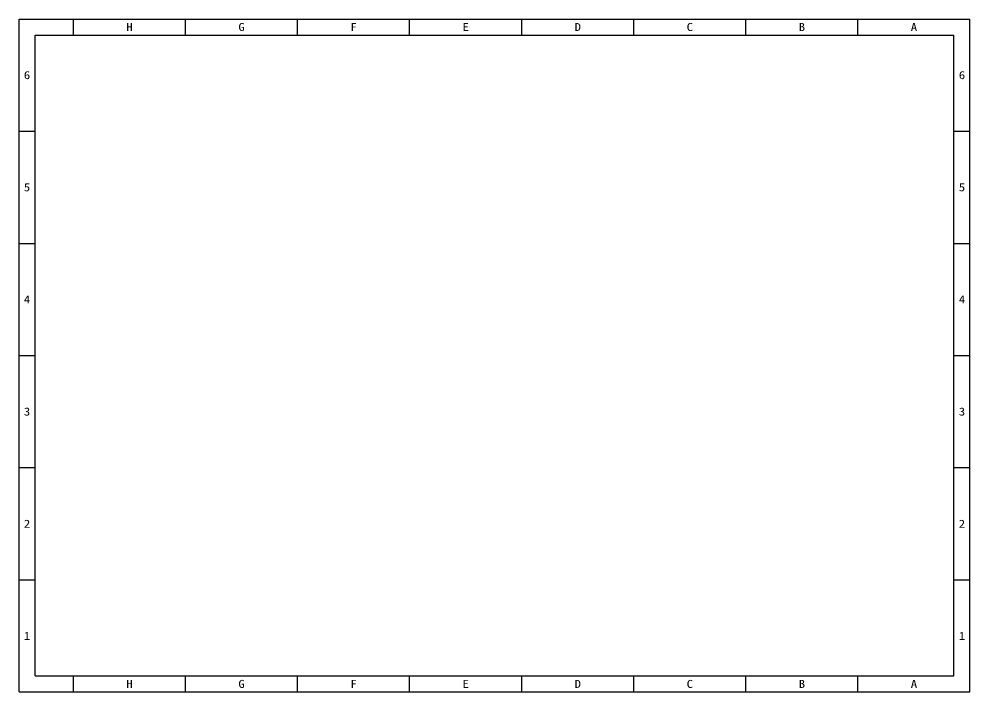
# Model space of a CAD drawing. Header units: millimetres. Extents: x -3217 to -236, y 973 to 1813.
# Drawn here: x -830 to -236, y 1393 to 1813 of the extents above; entities that cross this region are included whole.
import ezdxf
from ezdxf.enums import TextEntityAlignment as Align

# ---------------------------------------------------------------- set-up
doc = ezdxf.new("R2010")
doc.units = ezdxf.units.MM
doc.styles.add('TEXTSTYLE_0', font='txt', dxfattribs={"width": 0.8})

# ---------------------------------------------------------------- blocks, each defined once
blk = doc.blocks.new('SUN_6HWZ35TKK40GSGJE8VEUYAXIAKM')
at = {"color": 7, "linetype": 'Continuous'}
for p, q in [((-594, 420), (0, 420)), ((-594, 0), (-594, 420)), ((-560, 410), (-560, 420)), ((-490, 410), (-490, 420)), ((-420, 410), (-420, 420)), ((-350, 410), (-350, 420)), ((-280, 410), (-280, 420)), ((-210, 410), (-210, 420)), ((-140, 410), (-140, 420)), ((-70, 410), (-70, 420)), ((0, 0), (0, 420)), ((-584, 410), (-10, 410)), ((-584, 10), (-584, 410)), ((-10, 10), (-10, 410)), ((-594, 350), (-584, 350)), ((-10, 350), (0, 350)), ((-594, 280), (-584, 280)), ((-10, 280), (0, 280)), ((-594, 210), (-584, 210)), ((-10, 210), (0, 210)), ((-594, 140), (-584, 140)), ((-10, 140), (0, 140)), ((-594, 70), (-584, 70)), ((-10, 70), (0, 70)), ((-584, 10), (-10, 10)), ((-560, 0), (-560, 10)), ((-490, 0), (-490, 10)), ((-420, 0), (-420, 10)), ((-350, 0), (-350, 10)), ((-280, 0), (-280, 10)), ((-210, 0), (-210, 10)), ((-140, 0), (-140, 10)), ((-70, 0), (-70, 10)), ((-594, 0), (0, 0))]:
    blk.add_line(p, q, dxfattribs=at)
at = {"color": 2, "linetype": 'Continuous', "style": 'TEXTSTYLE_0'}
for s, width, p, p2 in [('H', 1.2, (-526.99, 412.53), (-522.99, 412.53)), ('G', 1.12, (-456.99, 412.53), (-452.99, 412.53)), ('F', 1.292308, (-386.99, 412.53), (-382.99, 412.53)), ('E', 1.292308, (-316.99, 412.53), (-312.99, 412.53)), ('D', 1.2, (-246.99, 412.53), (-242.99, 412.53)), ('C', 1.12, (-176.99, 412.53), (-172.99, 412.53)), ('B', 1.2, (-106.99, 412.53), (-102.99, 412.53)), ('A', 1.05, (-36.99, 412.53), (-32.99, 412.53)), ('6', 1.292308, (-590.99, 382.5), (-586.99, 382.5)), ('6', 1.292308, (-6.99, 382.5), (-2.99, 382.5)), ('5', 1.2, (-590.99, 312.5), (-586.99, 312.5)), ('5', 1.2, (-6.99, 312.5), (-2.99, 312.5)), ('4', 1.12, (-590.99, 242.5), (-586.99, 242.5)), ('4', 1.12, (-6.99, 242.5), (-2.99, 242.5)), ('3', 1.2, (-590.99, 172.5), (-586.99, 172.5)), ('3', 1.2, (-6.99, 172.5), (-2.99, 172.5)), ('2', 1.2, (-590.99, 102.5), (-586.99, 102.5)), ('2', 1.2, (-6.99, 102.5), (-2.99, 102.5)), ('1', 3.36, (-590.99, 32.5), (-586.99, 32.5)), ('1', 3.36, (-6.99, 32.5), (-2.99, 32.5)), ('H', 1.2, (-526.99, 2.53), (-522.99, 2.53)), ('G', 1.12, (-456.99, 2.53), (-452.99, 2.53)), ('F', 1.292308, (-386.99, 2.53), (-382.99, 2.53)), ('E', 1.292308, (-316.99, 2.53), (-312.99, 2.53)), ('D', 1.2, (-246.99, 2.53), (-242.99, 2.53)), ('C', 1.12, (-176.99, 2.53), (-172.99, 2.53)), ('B', 1.2, (-106.99, 2.53), (-102.99, 2.53)), ('A', 1.05, (-36.99, 2.53), (-32.99, 2.53))]:
    blk.add_text(s, height=5, dxfattribs=dict(at, width=width)).set_placement(p, p2, align=Align.FIT)

msp = doc.modelspace()

# ---------------------------------------------------------------- block references
msp.add_blockref('SUN_6HWZ35TKK40GSGJE8VEUYAXIAKM', (-235.629, 1392.674))

doc.saveas('drawing.dxf')
